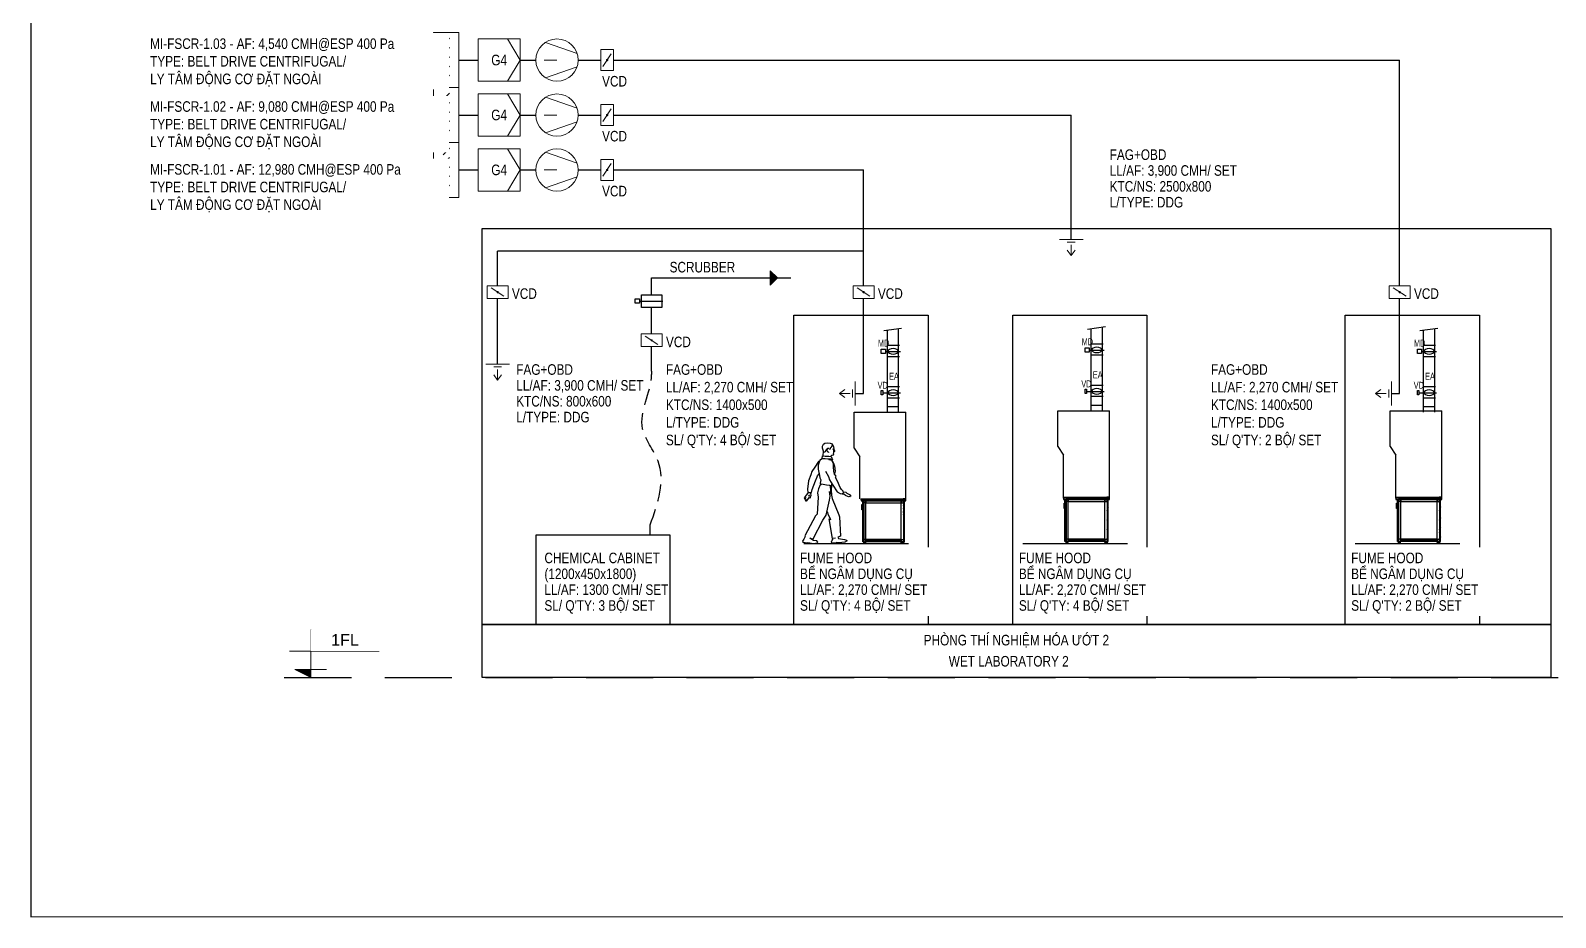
# Model space of a CAD drawing. Header units: millimetres. Extents: x 8 to 677, y 25 to 569.
# Drawn here: x 7.6 to 296.4, y 24.9 to 192.8 of the extents above; entities that cross this region are included whole.
import ezdxf
from ezdxf.enums import TextEntityAlignment as Align

# ---------------------------------------------------------------- set-up
doc = ezdxf.new("R2010")
doc.units = ezdxf.units.MM
for name, pattern in [('DASHED', [19.05, 12.7, -6.35]), ('DASHED2', [9.525, 6.35, -3.175]), ('DOTX2', [12.7, 0, -12.7]), ('HIDDEN', [0.375, 0.25, -0.125])]:
    doc.linetypes.add(name, pattern=pattern)
for name, color, linetype, lineweight in [('2DL_SYM_i', 41, 'Continuous', 18), ('KI-HIEU-1', 151, 'Continuous', 9), ('LU_AB_SYM', 7, 'Continuous', 9)]:
    doc.layers.add(name, color=color, linetype=linetype, lineweight=lineweight)
for name, color, linetype in [('EAD', 6, 'Continuous'), ('ME-M.AC-Symbol', 7, 'Continuous'), ('TKS- AC', 6, 'Continuous'), ('TKS-WW', 2, 'Continuous')]:
    doc.layers.add(name, color=color, linetype=linetype)
doc.styles.add('Arial', font='arial.ttf', dxfattribs={"width": 0.8, "height": 2})
doc.styles.add('Arial_5', font='arial.ttf', dxfattribs={"width": 0.8, "height": 125})
doc.styles.add('CP_ATTR', font='ROMANS.SHX')
doc.styles.add('PITSIMP8', font='pitsimp8')
doc.styles.add('Seas-Arial', font='arial.ttf')
doc.styles.add('TA1', font='arial.ttf')

# ---------------------------------------------------------------- blocks, each defined once
blk = doc.blocks.new('*U9')
for p, q in [((0, 0), (0, 900)), ((-400, 500), (1300, 500)), ((-500, 0), (500, 0)), ((0, 0), (-300, 150)), ((-300, 150), (300, 150))]:
    blk.add_line(p, q)
blk.add_solid([(0, 0), (-300, 150), (0, 150)])
at = {"color": 7, "style": 'TA1', "flags": 8}
blk.add_attdef('%%P0.000', text='', height=220, dxfattribs=at).set_placement((650, 600), align=Align.CENTER)
at = {"linetype": 'DOTX2', "ltscale": 10000}
blk.add_wipeout([(1300, 500), (1300, 900), (0, 900), (0, 500)], dxfattribs=at)
blk = doc.blocks.new('G4')
at = {"layer": '2DL_SYM_i'}
blk.add_lwpolyline([(-4, -4), (4, -4), (4, 4), (-4, 4)], close=True, dxfattribs=at)
blk.add_wipeout([(-4, 4), (4, 4), (4, -4), (-4, -4)]).dxf.layer = '2DL_SYM_i'
for p, q in [((3.96, 0), (1.56, 4)), ((4, 0), (1.6, -4))]:
    blk.add_line(p, q, dxfattribs=at)
at = {"layer": '2DL_SYM_i', "insert": (0, 0), "char_height": 2, "width": 3.0733, "attachment_point": 5, "style": 'Arial', "bg_fill": 2}
blk.add_mtext('G4', dxfattribs=at)
at = {"layer": '2DL_SYM_i'}
blk.add_lwpolyline([(-4, 4), (4, 4), (4, -4), (-4, -4)], close=True, dxfattribs=at)
blk = doc.blocks.new('2DLSD077')
at = {"color": 7, "true_color": 0xffffff}
blk.add_wipeout([(-1, 1), (1, 1), (1, -1), (-1, -1)], dxfattribs=at)
for p, q in [((0.948, 0.318), (-0.543, 0.84)), ((-0.6, 0), (0, 0)), ((0.948, -0.318), (-0.543, -0.84))]:
    blk.add_line(p, q)
blk.add_circle((0, 0), 1)
at = {"linetype": 'ByBlock', "style": 'CP_ATTR', "flags": 9}
for tag, p in [('NAME', (-0.184, -0.036)), ('NUMBER', (-0.184, -0.037)), ('GROUP', (-0.184, -0.037)), ('ARTICLE', (-0.184, -0.037)), ('PRODUCT-TYPE', (-0.184, -0.037)), ('ORDER-NO', (-0.184, -0.037)), ('PRODUCER', (-0.184, -0.038)), ('TEMPERATURE', (-0.183, -0.036)), ('CHARACTER', (-0.183, -0.037)), ('POWER', (-0.183, -0.037)), ('FLOW', (-0.183, -0.037)), ('OTHER', (-0.183, -0.037)), ('VOLTAGE', (-0.183, -0.038)), ('DN', (-0.182, -0.037)), ('PN', (-0.182, -0.037))]:
    blk.add_attdef(tag, text='', height=0.0001, dxfattribs=at).set_placement(p, align=Align.MIDDLE_LEFT)
blk = doc.blocks.new('2DLSD031')
blk.add_wipeout([(-0.6, 1), (0.6, 1), (0.6, -1), (-0.6, -1)])
blk.add_hatch(color=256).paths.add_polyline_path([(0.06, 0), (0.06, 0.02), (0.06, 0.03), (0.05, 0.05), (0.03, 0.06), (0.02, 0.06), (0, 0.06), (-0.02, 0.06), (-0.03, 0.06), (-0.05, 0.05), (-0.06, 0.03), (-0.06, 0.02), (-0.06, 0), (-0.06, -0.02), (-0.06, -0.03), (-0.05, -0.05), (-0.03, -0.06), (-0.02, -0.06), (0, -0.06), (0.02, -0.06), (0.03, -0.06), (0.05, -0.05), (0.06, -0.03), (0.06, -0.02)])
blk.add_line((-0.4, -0.6), (0.4, 0.6))
blk.add_lwpolyline([(-0.6, 1), (0.6, 1), (0.6, -1), (-0.6, -1), (-0.6, 1)])
blk.add_lwpolyline([(0.06, 0), (0.06, 0.02), (0.06, 0.03), (0.05, 0.05), (0.03, 0.06), (0.02, 0.06), (0, 0.06), (-0.02, 0.06), (-0.03, 0.06), (-0.05, 0.05), (-0.06, 0.03), (-0.06, 0.02), (-0.06, 0), (-0.06, -0.02), (-0.06, -0.03), (-0.05, -0.05), (-0.03, -0.06), (-0.02, -0.06), (0, -0.06), (0.02, -0.06), (0.03, -0.06), (0.05, -0.05), (0.06, -0.03), (0.06, -0.02)], close=True)
blk = doc.blocks.new('Louver')
blk.add_wipeout([(-0.6, 1.3), (-0.6, -1.3), (0.6, -1.3), (0.6, 1.3)])
for p, q in [((-0.15625, 1.03125), (0.15625, 0.71875)), ((-0.15625, 0.59375), (0.15625, 0.28125)), ((-0.15625, 0.15625), (0.15625, -0.15625)), ((-0.15625, -0.28125), (0.15625, -0.59375)), ((-0.15625, -0.71875), (0.15625, -1.03125))]:
    blk.add_line(p, q)
blk.add_lwpolyline([(-0.6, 1.3), (0.6, 1.3), (0.6, -1.3), (-0.6, -1.3), (-0.6, 1.3)])
blk = doc.blocks.new('A$7E981D122834A2')
at = {"layer": 'ME-M.AC-Symbol'}
blk.add_line((13.73, 42.54), (14.04, 42.61), dxfattribs=at)
for points in [[(9.37, 39.42), (9.5, 41.62), (9.27, 42), (8.96, 42.94), (9.06, 43.84), (9.42, 44.76), (10.06, 45.16), (11.18, 45.32), (12.48, 45.27), (13.4, 44.93), (13.53, 44.65), (13.79, 44.27), (14.09, 43.48), (14.19, 42.77), (14.04, 42.48), (14.5, 41.64), (14.5, 41.39), (14.07, 41.21)], [(10.95, 42.61), (10.54, 41.95), (10.26, 41.26), (9.93, 41.03), (9.52, 40.93)], [(11.95, 42.74), (11.64, 42.82), (11.26, 42.77), (11.1, 42.46), (11, 42.03), (11.23, 41.62), (11.49, 41.29), (11.82, 41.11), (12.07, 41.21)], [(13.45, 44.63), (13.33, 43.94), (12.97, 43.28), (12.51, 42.97), (12.48, 42.54), (12.2, 42.54), (12.05, 42.66)], [(13.84, 42.43), (14.02, 42.36), (14.09, 41.85), (14.02, 41.06), (14.04, 40.8), (13.94, 40.42), (14.14, 40.01), (13.94, 39.7), (13.22, 39.6), (12.82, 39.22)], [(7.71, 37), (7.13, 36.79), (5.52, 34.19), (4.12, 32.34), (3.63, 30.77), (2.68, 28.01), (2.14, 24.21), (2.35, 22.77), (4.08, 22.69), (4.33, 24.05), (5.77, 28.05), (6.64, 29.78), (6.76, 30.28), (7.46, 31.27)], [(8.79, 37.99), (7.79, 37.29), (7.38, 36.13), (7.05, 35.14), (7.09, 33.41), (7.67, 30.48), (7.88, 29.33), (8.33, 28.54), (7.96, 27.02), (8.25, 26.24), (8.54, 26.61), (10.85, 26.24), (12.29, 26.11), (12.75, 25.74), (13.28, 26.28), (13.32, 26.57)], [(10.44, 32.38), (11.72, 29.95), (12.21, 28.42), (13.74, 26.07), (15.72, 23.02), (17.16, 22.24), (18.03, 22.11), (18.61, 22.61), (18.44, 23.35), (17.7, 24.05), (17.08, 25.04), (15.8, 27.88), (14.89, 29.58), (15.26, 30.11), (14.52, 31.02), (14.23, 32.38), (14.03, 34.23), (14.03, 35.72), (13.28, 37.24), (11.92, 37.62)], [(13.28, 37.62), (14.07, 36.09), (14.48, 34.77), (14.73, 32.5), (14.56, 31.18)], [(7.99, 26.22), (7.16, 24.36), (6.82, 22.5), (7.09, 20.65), (6.54, 12.8), (5.85, 12.11), (0.9, 2.89), (1.17, 2.62), (0.48, 1.45), (-0.07, 0.55), (0, 0), (2.27, -0.28), (2.27, -0.07), (4.96, -0.48), (6.75, -0.28), (6.96, 0.07), (6.41, 0.62), (4.89, 0.89), (3.31, 1.93), (4.75, 1.58), (9.16, 10.12), (10.75, 12.32), (12.19, 19.2), (12.47, 20.99), (12.19, 23.19)], [(2.45, 22.78), (2.45, 22.62), (2.14, 22.29), (1.58, 21.57), (0.68, 20.26), (0.79, 19.99), (0.94, 19.99), (1.47, 20.48), (0.94, 19.58), (1.09, 19.39), (1.39, 19.54), (1.17, 19.05), (1.43, 18.9), (1.88, 19.58), (1.77, 18.98), (1.92, 18.94), (3.12, 20.56), (3.2, 20.26), (3.39, 20.14), (3.54, 20.48), (3.65, 20.97), (3.88, 21.5), (3.73, 22.17), (3.8, 22.62)], [(3.16, 20.82), (3.07, 21.17), (2.82, 21.65)], [(12.54, 21.47), (12.81, 23.54), (12.74, 25.67)], [(13.16, 25.95), (12.95, 23.95), (13.09, 21.54), (13.5, 19.96), (16.53, 12.59), (16.74, 11.56), (17.22, 2.82), (15.98, 2.27), (16.32, 1.79), (19.08, 1.24), (20.04, 1.03), (20.25, 0.69), (19.29, 0.07), (16.53, -0.21), (15.29, -0.07), (15.22, -0.34), (13.29, -0.34), (13.16, 0.28), (13.43, 0.96), (13.91, 1.65)], [(18.67, 23.04), (19.61, 22.89), (20.18, 22.47), (21.68, 21.65), (21.72, 21.46), (21.91, 21.12), (21.83, 20.93), (21.61, 20.93), (21.49, 20.78), (21.15, 20.86), (20.93, 20.67), (19.5, 21.38), (18.82, 21.95), (18.33, 21.95), (18.14, 22.06)], [(14.95, 1.93), (13.57, 1.79), (12.12, 10.74), (12.88, 10.46), (11.71, 12.39), (11.37, 13.97)]]:
    blk.add_lwpolyline(points, dxfattribs=at)
blk.add_lwpolyline([(9.04, 39.4), (10.21, 39.32), (11.84, 39.22), (12.97, 39.12), (13.66, 37.56), (12.76, 37.87), (11.44, 37.89), (10.19, 37.99), (8.83, 38.07)], close=True, dxfattribs=at)
blk = doc.blocks.new('CPLS_391')
for p, q in [((0.45, 0), (-0.45, 0)), ((0.15, -0.1), (-0.15, -0.1)), ((0, -0.6), (-0.15, -0.4)), ((0, -0.2), (0, -0.6)), ((0, -0.6), (0.15, -0.4))]:
    blk.add_line(p, q)
at = {"linetype": 'ByBlock', "style": 'CP_ATTR', "flags": 9}
for tag, p in [('NAME', (-0.092, -0.018)), ('GROUP', (-0.092, -0.018)), ('NUMBER', (-0.092, -0.019)), ('PRODUCER', (-0.092, -0.018)), ('ARTICLE', (-0.092, -0.018)), ('CHARACTER', (-0.092, -0.018)), ('PN', (-0.092, -0.018)), ('TEMPERATURE', (-0.092, -0.018)), ('FLOW', (-0.092, -0.018)), ('VOLTAGE', (-0.092, -0.019)), ('WEIGHT', (-0.092, -0.018)), ('OTHER', (-0.092, -0.018)), ('PRODUCT-TYPE', (-0.092, -0.019)), ('ORDER-NO', (-0.092, -0.019)), ('POWER', (-0.092, -0.019)), ('DN', (-0.091, -0.019))]:
    blk.add_attdef(tag, text='', height=0.00005, dxfattribs=at).set_placement(p, align=Align.MIDDLE_LEFT)
blk = doc.blocks.new('2DLU_232')
for p, q in [((-2, 2), (-2, -2)), ((-2, 2), (0, 0)), ((0, 0), (-2, -2))]:
    blk.add_line(p, q)
for points in [[(-2, -2), (0, 0), (-2, 2), (-2, -2)], [(-2, 2), (-2, -2), (-2, 2), (0, 0)]]:
    blk.add_solid(points)
at = {"linetype": 'ByBlock', "style": 'PITSIMP8', "flags": 9}
for tag, p in [('SPANNUNG/FREQUENZ', (-1.71, 0.26)), ('BEZEICHNUNG', (-1.71, 0.56)), ('RAUM/GRUPPE', (-1.71, 0.54)), ('VOLUMENSTROM', (-1.71, 0.42)), ('DRUCK/-STUFE', (-1.71, 0.4)), ('POS.NR.G-LV', (-1.71, 0.52)), ('ANSCHLUSS', (-1.71, 0.38)), ('TEMPERATUR', (-1.71, 0.32)), ('SCHUTZART', (-1.71, 0.28)), ('FABRIKAT', (-1.71, 0.5)), ('KENNUNG', (-1.71, 0.46)), ('LEISTUNG', (-1.71, 0.44)), ('GROESSE', (-1.71, 0.36)), ('DREHZAHL', (-1.71, 0.3)), ('GEWICHT', (-1.71, 0.24)), ('TYP', (-1.71, 0.48)), ('DN', (-1.71, 0.34)), ('FREI', (-1.71, 0.22)), ('FREI', (-1.71, 0.2)), ('FREI', (-1.71, 0.18))]:
    blk.add_attdef(tag, text='', height=0.01, dxfattribs=at).set_placement(p, align=Align.MIDDLE)

msp = doc.modelspace()

# ---------------------------------------------------------------- hatches: boundary and pattern name
for points in [[(165.46, 103.99), (164.93, 103.99), (164.93, 104.18), (165.46, 104.18)], [(164.93, 103.8), (173.38, 103.8), (173.38, 103.99), (164.93, 103.99)], [(172.85, 103.99), (173.38, 103.99), (173.38, 104.18), (172.85, 104.18)], [(203.24, 104.46), (203.24, 104.26), (203.78, 104.26), (203.78, 104.46)], [(203.24, 104.06), (211.96, 104.06), (211.96, 104.26), (203.24, 104.26)], [(211.42, 104.46), (211.42, 104.26), (211.96, 104.26), (211.96, 104.46)], [(266.18, 104.46), (266.18, 104.26), (266.73, 104.26), (266.73, 104.46)], [(266.18, 104.06), (274.91, 104.06), (274.91, 104.26), (266.18, 104.26)], [(274.36, 104.46), (274.36, 104.26), (274.91, 104.26), (274.91, 104.46)]]:
    msp.add_hatch(color=256).paths.add_polyline_path(points)
h = msp.add_hatch()
h.set_pattern_fill('DOTS', color=256, scale=0.032719, style=0)
h.set_pattern_definition([(0, (-1111.08086, 717.53094), (0.0259709641, 0.0519419282), [0, -0.0519419282])])
h.paths.add_polyline_path([(204.14, 104.06), (203.71, 104.06), (203.71, 103.63), (204.14, 103.63)])
h.paths.add_polyline_path([(211.5, 104.06), (211.06, 104.06), (211.06, 103.63), (211.5, 103.63)])
h = msp.add_hatch()
h.set_pattern_fill('DOTS', color=256, scale=0.032719, style=0)
h.set_pattern_definition([(0, (-1048.1377, 717.53093), (0.0259709641, 0.0519419282), [0, -0.0519419282])])
h.paths.add_polyline_path([(267.09, 104.06), (266.65, 104.06), (266.65, 103.63), (267.09, 103.63)])
h.paths.add_polyline_path([(274.44, 104.06), (274, 104.06), (274, 103.63), (274.44, 103.63)])
h = msp.add_hatch()
h.set_pattern_fill('DOTS', color=256, scale=0.031681, style=0)
h.set_pattern_definition([(0, (-1107.67616, 697.796884), (0.0251467182, 0.0502934364), [0, -0.0502934364])])
h.paths.add_polyline_path([(165.81, 103.8), (165.39, 103.8), (165.39, 103.38), (165.81, 103.38)])
h.paths.add_polyline_path([(172.93, 103.8), (172.5, 103.8), (172.5, 103.38), (172.93, 103.38)])

# ---------------------------------------------------------------- linework, layer by layer
at = {"color": 3}
for p, q in [((88.74, 187.22), (103.3, 187.22)), ((117.99, 187.22), (266.9, 187.22)), ((266.9, 124.11), (266.9, 187.22)), ((88.74, 176.82), (103.3, 176.82)), ((117.99, 176.82), (204.7, 176.82)), ((204.7, 153.25), (204.7, 176.82)), ((88.74, 166.42), (103.3, 166.42)), ((117.99, 166.42), (165.37, 166.46)), ((165.37, 124.11), (165.37, 166.46))]:
    msp.add_line(p, q, dxfattribs=at)
for p, q in [((163.56, 113.76), (163.56, 120.54)), ((163.56, 120.54), (173.38, 120.54)), ((173.38, 104.18), (173.38, 120.54)), ((202.15, 114.04), (202.15, 120.82)), ((202.15, 120.82), (211.96, 120.82)), ((211.96, 104.46), (211.96, 120.82)), ((265.09, 114.04), (265.09, 120.82)), ((265.09, 120.82), (274.91, 120.82)), ((274.91, 104.46), (274.91, 120.82)), ((163.56, 113.76), (164.65, 112.12)), ((202.15, 114.04), (203.24, 112.4)), ((265.09, 114.04), (266.18, 112.4)), ((164.65, 104.18), (164.65, 112.12)), ((203.24, 104.46), (203.24, 112.4)), ((266.18, 104.46), (266.18, 112.4)), ((165.46, 104.18), (172.85, 104.18)), ((203.78, 104.46), (211.42, 104.46)), ((266.73, 104.46), (274.36, 104.46))]:
    msp.add_line(p, q)
at = {"color": 1, "linetype": 'DASHED', "lineweight": -3}
msp.add_lwpolyline([(7.68, 569, 0.2, 0.2, 0), (675.32, 569, 0.2, 0.2, 0), (675.32, 25, 0.2, 0.2, 0), (7.68, 25, 0.2, 0.2, 0)], format="xyseb", close=True, dxfattribs=at)
at = {"color": 3}
for points in [[(165.37, 151.03), (96.06, 151.03)], [(163.8, 124.11), (165.37, 124.11)], [(265.33, 124.11), (266.9, 124.11)]]:
    msp.add_lwpolyline(points, dxfattribs=at)
at = {"color": 8, "linetype": 'DASHED'}
for points in [[(169.2, 136), (172.58, 136.5)], [(207.78, 136.27), (211.17, 136.77)], [(270.73, 136), (274.11, 136.5)], [(55.65, 70.35), (627.57, 70.35)]]:
    msp.add_lwpolyline(points, dxfattribs=at)
for points in [[(165.46, 103.99), (164.93, 103.99), (164.93, 104.18), (165.46, 104.18)], [(164.93, 103.8), (173.38, 103.8), (173.38, 103.99), (164.93, 103.99)], [(172.85, 103.99), (173.38, 103.99), (173.38, 104.18), (172.85, 104.18)], [(203.78, 104.26), (203.24, 104.26), (203.24, 104.46), (203.78, 104.46)], [(203.24, 104.06), (211.96, 104.06), (211.96, 104.26), (203.24, 104.26)], [(204.14, 103.63), (203.71, 103.63), (203.71, 104.06), (204.14, 104.06)], [(204.14, 103.63), (211.06, 103.63), (211.06, 104.06), (204.14, 104.06)], [(211.06, 103.63), (211.5, 103.63), (211.5, 104.06), (211.06, 104.06)], [(211.42, 104.26), (211.96, 104.26), (211.96, 104.46), (211.42, 104.46)], [(266.73, 104.26), (266.18, 104.26), (266.18, 104.46), (266.73, 104.46)], [(266.18, 104.06), (274.91, 104.06), (274.91, 104.26), (266.18, 104.26)], [(267.09, 103.63), (266.65, 103.63), (266.65, 104.06), (267.09, 104.06)], [(267.09, 103.63), (274, 103.63), (274, 104.06), (267.09, 104.06)], [(274, 103.63), (274.44, 103.63), (274.44, 104.06), (274, 104.06)], [(274.36, 104.26), (274.91, 104.26), (274.91, 104.46), (274.36, 104.46)], [(165.2, 103.08), (165.2, 102.1), (165.04, 102.1), (165.04, 103.08)], [(165.81, 103.38), (165.39, 103.38), (165.39, 103.8), (165.81, 103.8)], [(165.81, 103.38), (172.5, 103.38), (172.5, 103.8), (165.81, 103.8)], [(172.5, 103.38), (172.93, 103.38), (172.93, 103.8), (172.5, 103.8)], [(203.51, 103.32), (203.51, 102.31), (203.35, 102.31), (203.35, 103.32)], [(266.46, 103.32), (266.46, 102.31), (266.29, 102.31), (266.29, 103.32)], [(93.1, 80.35), (295.53, 80.35), (295.53, 70.35), (93.1, 70.35)]]:
    msp.add_lwpolyline(points, close=True)
at = {"layer": 'EAD', "color": 3}
msp.add_line((96.06, 129.64), (96.06, 151.03), dxfattribs=at)
at = {"layer": 'EAD', "color": 8}
for points in [[(152.17, 138.9), (177.6, 138.9), (177.6, 80.35), (152.17, 80.35)], [(193.62, 138.9), (219.04, 138.9), (219.04, 80.35), (193.62, 80.35)], [(256.56, 138.9), (281.99, 138.9), (281.99, 80.35), (256.56, 80.35)]]:
    msp.add_lwpolyline(points, close=True, dxfattribs=at)
at = {"layer": 'EAD'}
msp.add_lwpolyline([(124.95, 97.33), (124.95, 99.21)], dxfattribs=at)
at = {"layer": 'TKS- AC'}
for p, q in [((169.89, 121.61), (169.89, 136.1)), ((172.01, 121.61), (172.01, 136.42)), ((208.48, 121.87), (208.48, 136.37)), ((210.59, 121.87), (210.59, 136.68)), ((271.42, 121.61), (271.42, 136.1)), ((273.53, 121.61), (273.53, 136.42)), ((169.76, 133.23), (172.15, 133.23)), ((208.35, 133.5), (210.73, 133.5)), ((271.29, 133.23), (273.68, 133.23)), ((169.51, 132.07), (172.33, 132.07)), ((169.76, 131.12), (172.15, 131.12)), ((208.09, 132.33), (210.91, 132.33)), ((208.35, 131.39), (210.73, 131.39)), ((271.04, 132.07), (273.86, 132.07)), ((271.29, 131.12), (273.68, 131.12)), ((169.03, 124.25), (172.33, 124.25)), ((169.76, 125.41), (172.15, 125.41)), ((207.61, 124.51), (210.91, 124.51)), ((208.35, 125.68), (210.73, 125.68)), ((270.56, 124.25), (273.86, 124.25)), ((271.29, 125.41), (273.68, 125.41)), ((169.76, 123.3), (172.15, 123.3)), ((169.89, 120.55), (169.89, 121.61)), ((169.89, 121.61), (172.01, 121.61)), ((172.01, 120.55), (172.01, 121.61)), ((208.35, 123.57), (210.73, 123.57)), ((208.48, 120.82), (208.48, 121.87)), ((208.48, 121.87), (210.59, 121.87)), ((210.59, 120.82), (210.59, 121.87)), ((271.29, 123.3), (273.68, 123.3)), ((271.42, 120.55), (271.42, 121.61)), ((271.42, 121.61), (273.53, 121.61)), ((273.53, 120.55), (273.53, 121.61))]:
    msp.add_line(p, q, dxfattribs=at)
for points in [[(168.72, 132.48), (169.51, 132.48), (169.51, 131.65), (168.72, 131.65)], [(207.31, 132.75), (208.09, 132.75), (208.09, 131.92), (207.31, 131.92)], [(270.25, 132.48), (271.04, 132.48), (271.04, 131.65), (270.25, 131.65)], [(168.72, 124.66), (169.03, 124.66), (169.03, 123.83), (168.72, 123.83)], [(207.31, 124.92), (207.61, 124.92), (207.61, 124.1), (207.31, 124.1)], [(270.25, 124.66), (270.56, 124.66), (270.56, 123.83), (270.25, 123.83)]]:
    msp.add_lwpolyline(points, close=True, dxfattribs=at)
at = {"layer": 'TKS-WW', "color": 7, "linetype": 'HIDDEN'}
msp.add_lwpolyline([(173.38, 104.18), (173.38, 120.02)], dxfattribs=at)
at = {"layer": 'TKS-WW', "color": 8, "extrusion": (0, 0, -1)}
for centre in [(170.95, 132.08), (209.54, 132.35), (272.48, 132.08), (170.95, 124.26), (209.54, 124.52), (272.48, 124.26)]:
    msp.add_ellipse(centre, major_axis=(0.97, 0), ratio=0.530721, dxfattribs=at)

# ---------------------------------------------------------------- block references
at = {"layer": '2DL_SYM_i', "xscale": -5, "yscale": 5, "zscale": 5}
for p in [(204.7, 153.25), (96.06, 129.64)]:
    msp.add_blockref('CPLS_391', p, dxfattribs=at)
at = {"layer": '2DL_SYM_i', "xscale": -5, "yscale": 5, "zscale": 5, "rotation": 270}
for p in [(163.8, 124.11), (265.33, 124.11)]:
    msp.add_blockref('CPLS_391', p, dxfattribs=at)
at = {"layer": 'LU_AB_SYM', "linetype": 'ByBlock', "xscale": -0.6856920001737308, "yscale": 0.6856920000500395, "zscale": 0.685692, "rotation": 180}
msp.add_blockref('2DLU_232', (149.04, 145.98), dxfattribs=at)

# ---------------------------------------------------------------- texts
at = {"color": 3, "style": 'Arial', "width": 0.8}
for p in [(118.2, 184.22), (118.2, 173.82), (118.2, 163.42)]:
    msp.add_text('VCD', height=2, dxfattribs=at).set_placement(p, align=Align.TOP_CENTER)
at = {"style": 'Arial', "width": 0.8}
for s, p in [('SCRUBBER', (134.84, 149.02)), ('VCD', (101.13, 144.01)), ('VCD', (170.44, 144.01)), ('VCD', (271.97, 144.01)), ('VCD', (130.3, 134.87))]:
    msp.add_text(s, height=2, dxfattribs=at).set_placement(p, align=Align.TOP_CENTER)
at = {"style": 'Arial_5', "width": 0.6}
for s, p in [('MD', (168.08, 133.64)), ('MD', (206.67, 133.91)), ('MD', (269.61, 133.64)), ('EA', (170.2, 127.37)), ('EA', (208.79, 127.64)), ('EA', (271.73, 127.37)), ('VD', (168.03, 125.66)), ('VD', (206.61, 125.93)), ('VD', (269.56, 125.66))]:
    msp.add_text(s, height=1.32, dxfattribs=at).set_placement(p, align=Align.MIDDLE_LEFT)
at = {"linetype": 'ByBlock', "style": 'Seas-Arial', "width": 0.8}
for s, p in [('PHÒNG THÍ NGHIỆM HÓA ƯỚT 2', (194.31, 77.41)), ('WET LABORATORY 2', (192.86, 73.41))]:
    msp.add_text(s, height=2, dxfattribs=at).set_placement(p, align=Align.MIDDLE_CENTER)
at = {"char_height": 2, "attachment_point": 1, "style": 'Arial'}
for s, heights, insert in [("FAG+OBD\\PLL/AF: 2,270 CMH/ SET\\PKTC/NS: 1400x500\\PL/TYPE: DDG\\PSL/ Q'TY: 4 BỘ/ SET", [23.76], (127.93, 129.64)), ("FAG+OBD\\PLL/AF: 2,270 CMH/ SET\\PKTC/NS: 1400x500\\PL/TYPE: DDG\\PSL/ Q'TY: 2 BỘ/ SET", [17.72], (231.16, 129.64))]:
    msp.add_mtext_dynamic_manual_height_columns(s, width=31.3098, gutter_width=202.1, heights=heights, dxfattribs=dict(at, insert=insert))

# ---------------------------------------------------------------- next in the draw order: block references
for p in [(96.34, 187.22), (96.34, 176.82), (96.34, 166.42)]:
    msp.add_blockref('G4', p)
at = {"layer": '2DL_SYM_i', "xscale": -4, "yscale": 4, "zscale": 4, "rotation": 180}
for p in [(107.3, 187.22), (107.3, 176.82), (107.3, 166.42)]:
    msp.add_blockref('2DLSD077', p, dxfattribs=at)
at = {"layer": '2DL_SYM_i', "xscale": -4, "yscale": 4, "zscale": 4}
msp.add_blockref('Louver', (86.34, 166.42), dxfattribs=at)
at = {"layer": 'KI-HIEU-1', "xscale": 0.01, "yscale": 0.01, "zscale": 0.01}
msp.add_blockref('*U9', (60.65, 70.35), dxfattribs=at).add_auto_attribs({'%%P0.000': '1FL'})

# ---------------------------------------------------------------- next in the draw order: texts
at = {"ltscale": 0.5, "char_height": 2, "attachment_point": 1, "line_spacing_factor": 0.9, "style": 'Arial', "bg_fill": 2}
for s, insert, width in [('FAG+OBD\\PLL/AF: 3,900 CMH/ SET\\PKTC/NS: 2500x800\\PL/TYPE: DDG', (211.98, 170.32), 26.1654), ("FUME HOOD \\PBỂ NGÂM DỤNG CỤ\\PLL/AF: 2,270 CMH/ SET\\PSL/ Q'TY: 4 BỘ/ SET", (153.33, 93.97), 27.415), ("FUME HOOD \\PBỂ NGÂM DỤNG CỤ\\PLL/AF: 2,270 CMH/ SET\\PSL/ Q'TY: 4 BỘ/ SET", (194.78, 93.97), 27.415), ("FUME HOOD \\PBỂ NGÂM DỤNG CỤ\\PLL/AF: 2,270 CMH/ SET\\PSL/ Q'TY: 2 BỘ/ SET", (257.72, 93.97), 27.415)]:
    msp.add_mtext(s, dxfattribs=dict(at, insert=insert, width=width))

# ---------------------------------------------------------------- next in the draw order: hatches: boundary and pattern name
h = msp.add_hatch()
h.set_pattern_fill('ANSI33', color=256, scale=0.021813, style=0)
h.set_pattern_definition([(45, (-1217.81221, 738.48015), (-0.097942639, 0.097942639), []), (45, (-1217.71427, 738.48015), (-0.097942639, 0.097942639), [0.069255904, -0.034627952])])
h.paths.add_polyline_path([(203.51, 96.06), (203.71, 96.06), (203.71, 104.04), (203.51, 104.04)])
h = msp.add_hatch()
h.set_pattern_fill('ANSI33', color=256, scale=0.021813, style=0)
h.set_pattern_definition([(135, (1633.01634, 738.48015), (0.097942639, 0.097942639), []), (135, (1632.9184, 738.48015), (0.097942639, 0.097942639), [0.069255904, -0.034627952])])
h.paths.add_polyline_path([(211.69, 96.06), (211.5, 96.06), (211.5, 104.04), (211.69, 104.04)])
h = msp.add_hatch()
h.set_pattern_fill('ANSI33', color=256, scale=0.021813, style=0)
h.set_pattern_definition([(45, (-1154.86905, 738.48015), (-0.097942639, 0.097942639), []), (45, (-1154.77111, 738.48015), (-0.097942639, 0.097942639), [0.069255904, -0.034627952])])
h.paths.add_polyline_path([(266.46, 96.06), (266.65, 96.06), (266.65, 104.04), (266.46, 104.04)])
h = msp.add_hatch()
h.set_pattern_fill('ANSI33', color=256, scale=0.021813, style=0)
h.set_pattern_definition([(135, (1695.9595, 738.48015), (0.097942639, 0.097942639), []), (135, (1695.86155, 738.48015), (0.097942639, 0.097942639), [0.069255904, -0.034627952])])
h.paths.add_polyline_path([(274.64, 96.06), (274.44, 96.06), (274.44, 104.04), (274.64, 104.04)])
h = msp.add_hatch()
h.set_pattern_fill('ANSI33', color=256, scale=0.021121, style=0)
h.set_pattern_definition([(45, (-1211.02016, 718.08123), (-0.094834213, 0.094834213), []), (45, (-1210.92533, 718.08123), (-0.094834213, 0.094834213), [0.067057915, -0.033528958])])
h.paths.add_polyline_path([(165.2, 96.05), (165.39, 96.05), (165.39, 103.78), (165.2, 103.78)])
h = msp.add_hatch()
h.set_pattern_fill('ANSI33', color=256, scale=0.021121, style=0)
h.set_pattern_definition([(135, (1549.33105, 718.08123), (0.094834213, 0.094834213), []), (135, (1549.23621, 718.08123), (0.094834213, 0.094834213), [0.067057915, -0.033528958])])
h.paths.add_polyline_path([(173.12, 96.05), (172.93, 96.05), (172.93, 103.78), (173.12, 103.78)])
h = msp.add_hatch(color=256)
h.paths.add_polyline_path([(165.8, 95.88), (165.38, 95.88), (165.38, 95.71), (165.8, 95.71)])
h.paths.add_polyline_path([(165.66, 96.05), (165.52, 96.05), (165.52, 95.88), (165.66, 95.88)])
h = msp.add_hatch()
h.set_pattern_fill('DOTS', color=256, scale=0.031681, style=0)
h.set_pattern_definition([(0, (-1107.67616, 697.775764), (0.0251467182, 0.0502934364), [0, -0.0502934364])])
h.paths.add_polyline_path([(165.81, 96.47), (165.39, 96.47), (165.39, 96.05), (165.81, 96.05)])
h.paths.add_polyline_path([(172.93, 96.47), (172.5, 96.47), (172.5, 96.28), (172.5, 96.05), (172.93, 96.05)])
h = msp.add_hatch()
h.set_pattern_fill('ANSI33', color=256, scale=0.021121, style=0)
h.set_pattern_definition([(45, (-1107.67616, 697.77576), (-0.094834213, 0.094834213), []), (45, (-1107.58133, 697.77576), (-0.094834213, 0.094834213), [0.067057915, -0.033528958])])
h.paths.add_polyline_path([(172.5, 96.28), (172.5, 96.47), (167.64, 96.47), (167.6, 96.28)])
h.paths.add_polyline_path([(165.81, 96.47), (165.81, 96.28), (167.6, 96.28), (167.64, 96.47)])
h = msp.add_hatch(color=256)
h.paths.add_polyline_path([(172.51, 95.88), (172.93, 95.88), (172.93, 95.73), (172.51, 95.73)])
h.paths.add_polyline_path([(172.65, 96.05), (172.79, 96.05), (172.79, 95.88), (172.65, 95.88)])
h = msp.add_hatch(color=256)
h.paths.add_polyline_path([(204.14, 95.88), (203.7, 95.88), (203.7, 95.71), (204.14, 95.71)])
h.paths.add_polyline_path([(203.99, 96.06), (203.84, 96.06), (203.84, 95.88), (203.99, 95.88)])
h = msp.add_hatch()
h.set_pattern_fill('DOTS', color=256, scale=0.032719, style=0)
h.set_pattern_definition([(0, (-1111.08086, 717.50913), (0.0259709641, 0.0519419282), [0, -0.0519419282])])
h.paths.add_polyline_path([(204.14, 96.5), (203.71, 96.5), (203.71, 96.06), (204.14, 96.06)])
h.paths.add_polyline_path([(211.5, 96.5), (211.06, 96.5), (211.06, 96.3), (211.06, 96.06), (211.5, 96.06)])
h = msp.add_hatch()
h.set_pattern_fill('ANSI33', color=256, scale=0.021813, style=0)
h.set_pattern_definition([(45, (-1111.08086, 717.50913), (-0.097942639, 0.097942639), []), (45, (-1110.98292, 717.50913), (-0.097942639, 0.097942639), [0.069255904, -0.034627952])])
h.paths.add_polyline_path([(211.06, 96.3), (211.06, 96.5), (206.04, 96.5), (205.99, 96.3)])
h.paths.add_polyline_path([(204.14, 96.5), (204.14, 96.3), (205.99, 96.3), (206.04, 96.5)])
h = msp.add_hatch(color=256)
h.paths.add_polyline_path([(211.06, 95.88), (211.5, 95.88), (211.5, 95.73), (211.06, 95.73)])
h.paths.add_polyline_path([(211.21, 96.06), (211.36, 96.06), (211.36, 95.88), (211.21, 95.88)])
h = msp.add_hatch(color=256)
h.paths.add_polyline_path([(267.08, 95.88), (266.64, 95.88), (266.64, 95.71), (267.08, 95.71)])
h.paths.add_polyline_path([(266.94, 96.06), (266.79, 96.06), (266.79, 95.88), (266.94, 95.88)])
h = msp.add_hatch()
h.set_pattern_fill('DOTS', color=256, scale=0.032719, style=0)
h.set_pattern_definition([(0, (-1048.1377, 717.50912), (0.0259709641, 0.0519419282), [0, -0.0519419282])])
h.paths.add_polyline_path([(267.09, 96.5), (266.65, 96.5), (266.65, 96.06), (267.09, 96.06)])
h.paths.add_polyline_path([(274.44, 96.5), (274, 96.5), (274, 96.3), (274, 96.06), (274.44, 96.06)])
h = msp.add_hatch()
h.set_pattern_fill('ANSI33', color=256, scale=0.021813, style=0)
h.set_pattern_definition([(45, (-1048.1377, 717.50912), (-0.097942639, 0.097942639), []), (45, (-1048.03976, 717.50912), (-0.097942639, 0.097942639), [0.069255904, -0.034627952])])
h.paths.add_polyline_path([(274, 96.3), (274, 96.5), (268.98, 96.5), (268.94, 96.3)])
h.paths.add_polyline_path([(267.09, 96.5), (267.09, 96.3), (268.94, 96.3), (268.98, 96.5)])
h = msp.add_hatch(color=256)
h.paths.add_polyline_path([(274.01, 95.88), (274.45, 95.88), (274.45, 95.73), (274.01, 95.73)])
h.paths.add_polyline_path([(274.15, 96.06), (274.3, 96.06), (274.3, 95.88), (274.15, 95.88)])

# ---------------------------------------------------------------- next in the draw order: linework, layer by layer
at = {"color": 3}
for p, q in [((111.3, 187.22), (117.99, 187.22)), ((111.3, 176.82), (117.99, 176.82)), ((111.3, 166.42), (117.99, 166.42))]:
    msp.add_line(p, q, dxfattribs=at)
for p, q in [((154.08, 95.73), (173.9, 95.73)), ((195.52, 95.73), (215.35, 95.73)), ((258.47, 95.73), (278.29, 95.73))]:
    msp.add_line(p, q)
for points in [[(93.1, 155.35), (295.53, 155.35), (295.53, 80.35), (93.1, 80.35)], [(203.71, 96.06), (203.51, 96.06), (203.51, 104.06), (203.71, 104.06)], [(203.71, 96.06), (204.14, 96.06), (204.14, 104.06), (203.71, 104.06)], [(211.5, 96.06), (211.06, 96.06), (211.06, 104.06), (211.5, 104.06)], [(211.5, 96.06), (211.69, 96.06), (211.69, 104.06), (211.5, 104.06)], [(266.65, 96.06), (266.46, 96.06), (266.46, 104.06), (266.65, 104.06)], [(266.65, 96.06), (267.09, 96.06), (267.09, 104.06), (266.65, 104.06)], [(274.44, 96.06), (274, 96.06), (274, 104.06), (274.44, 104.06)], [(274.44, 96.06), (274.64, 96.06), (274.64, 104.06), (274.44, 104.06)], [(165.39, 96.05), (165.2, 96.05), (165.2, 103.8), (165.39, 103.8)], [(165.39, 96.05), (165.81, 96.05), (165.81, 103.8), (165.39, 103.8)], [(172.93, 96.05), (172.5, 96.05), (172.5, 103.8), (172.93, 103.8)], [(172.93, 96.05), (173.12, 96.05), (173.12, 103.8), (172.93, 103.8)], [(165.8, 95.88), (165.38, 95.88), (165.38, 95.71), (165.8, 95.71)], [(165.81, 96.47), (165.39, 96.47), (165.39, 96.05), (165.81, 96.05)], [(165.52, 96.05), (165.66, 96.05), (165.66, 95.88), (165.52, 95.88)], [(165.81, 96.47), (172.5, 96.47), (172.5, 96.05), (165.81, 96.05)], [(165.81, 96.28), (172.5, 96.28), (172.5, 96.47), (165.81, 96.47)], [(172.5, 96.47), (172.93, 96.47), (172.93, 96.05), (172.5, 96.05)], [(172.51, 95.88), (172.93, 95.88), (172.93, 95.73), (172.51, 95.73)], [(172.79, 96.05), (172.65, 96.05), (172.65, 95.88), (172.79, 95.88)], [(204.14, 95.88), (203.7, 95.88), (203.7, 95.71), (204.14, 95.71)], [(204.14, 96.5), (203.71, 96.5), (203.71, 96.06), (204.14, 96.06)], [(203.84, 96.06), (203.99, 96.06), (203.99, 95.88), (203.84, 95.88)], [(204.14, 96.5), (211.06, 96.5), (211.06, 96.06), (204.14, 96.06)], [(204.14, 96.3), (211.06, 96.3), (211.06, 96.5), (204.14, 96.5)], [(211.06, 96.5), (211.5, 96.5), (211.5, 96.06), (211.06, 96.06)], [(211.06, 95.88), (211.5, 95.88), (211.5, 95.73), (211.06, 95.73)], [(211.36, 96.06), (211.21, 96.06), (211.21, 95.88), (211.36, 95.88)], [(267.08, 95.88), (266.64, 95.88), (266.64, 95.71), (267.08, 95.71)], [(267.09, 96.5), (266.65, 96.5), (266.65, 96.06), (267.09, 96.06)], [(266.79, 96.06), (266.94, 96.06), (266.94, 95.88), (266.79, 95.88)], [(267.09, 96.5), (274, 96.5), (274, 96.06), (267.09, 96.06)], [(267.09, 96.3), (274, 96.3), (274, 96.5), (267.09, 96.5)], [(274, 96.5), (274.44, 96.5), (274.44, 96.06), (274, 96.06)], [(274.01, 95.88), (274.45, 95.88), (274.45, 95.73), (274.01, 95.73)], [(274.3, 96.06), (274.15, 96.06), (274.15, 95.88), (274.3, 95.88)]]:
    msp.add_lwpolyline(points, close=True)

# ---------------------------------------------------------------- next in the draw order: block references
at = {"xscale": 0.4151475550244975, "yscale": 0.4151475550244975, "zscale": 0.4151475550244975}
msp.add_blockref('A$7E981D122834A2', (153.84, 95.93), dxfattribs=at)
at = {"layer": '2DL_SYM_i', "xscale": -4, "yscale": 4, "zscale": 4}
msp.add_blockref('Louver', (86.34, 176.82), dxfattribs=at)

# ---------------------------------------------------------------- next in the draw order: texts
at = {"color": 3, "insert": (30.24, 158.42), "char_height": 2, "width": 55.623, "attachment_point": 7, "style": 'Arial', "bg_fill": 2}
msp.add_mtext('MI-FSCR-1.01 - AF: 12,980 CMH@ESP 400 Pa\\PTYPE: BELT DRIVE CENTRIFUGAL/ \\PLY TÂM ĐỘNG CƠ ĐẶT NGOÀI', dxfattribs=at)

# ---------------------------------------------------------------- next in the draw order: block references
at = {"layer": '2DL_SYM_i'}
for name, p, xscale, yscale, zscale in [('Louver', (86.34, 187.22), -4, 4, 4), ('2DLSD031', (116.79, 187.22), 2, 2, 2), ('2DLSD031', (116.79, 176.82), 2, 2, 2), ('2DLSD031', (116.79, 166.42), 2, 2, 2)]:
    msp.add_blockref(name, p, dxfattribs=dict(at, xscale=xscale, yscale=yscale, zscale=zscale))
at = {"layer": '2DL_SYM_i', "xscale": 2, "yscale": 2, "zscale": 2, "rotation": 90}
for p in [(96.06, 143.31), (165.37, 143.31), (266.9, 143.31)]:
    msp.add_blockref('2DLSD031', p, dxfattribs=at)

# ---------------------------------------------------------------- next in the draw order: texts
at = {"color": 3, "insert": (30.24, 170.32), "char_height": 2, "width": 55.623, "attachment_point": 7, "style": 'Arial', "bg_fill": 2}
msp.add_mtext('MI-FSCR-1.02 - AF: 9,080 CMH@ESP 400 Pa\\PTYPE: BELT DRIVE CENTRIFUGAL/ \\PLY TÂM ĐỘNG CƠ ĐẶT NGOÀI', dxfattribs=at)
at = {"ltscale": 0.5, "char_height": 2, "attachment_point": 1, "line_spacing_factor": 0.9, "style": 'Arial', "bg_fill": 2}
for s, insert, width in [('FAG+OBD\\PLL/AF: 3,900 CMH/ SET\\PKTC/NS: 800x600\\PL/TYPE: DDG', (99.58, 129.64), 26.1654), ("CHEMICAL CABINET\\P(1200x450x1800)\\PLL/AF: 1300 CMH/ SET\\PSL/ Q'TY: 3 BỘ/ SET", (104.92, 93.97), 25.5854)]:
    msp.add_mtext(s, dxfattribs=dict(at, insert=insert, width=width))

# ---------------------------------------------------------------- next in the draw order: linework, layer by layer
at = {"layer": 'EAD'}
msp.add_lwpolyline([(125.23, 128.44), (125.23, 143.15)], dxfattribs=at)
msp.add_lwpolyline([(103.38, 97.33), (128.65, 97.33), (128.65, 80.35), (103.38, 80.35)], close=True, dxfattribs=at)
at = {"layer": 'EAD', "color": 8, "linetype": 'DASHED2', "ltscale": 0.5}
msp.add_spline([(124.95, 99.21), (126.44, 111.3), (123.52, 117.44), (125.23, 127.67), (125.23, 128.44)], degree=3, dxfattribs=at)

# ---------------------------------------------------------------- next in the draw order: texts
at = {"color": 3, "insert": (30.24, 182.22), "char_height": 2, "width": 55.623, "attachment_point": 7, "style": 'Arial', "bg_fill": 2}
msp.add_mtext('MI-FSCR-1.03 - AF: 4,540 CMH@ESP 400 Pa\\PTYPE: BELT DRIVE CENTRIFUGAL/ \\PLY TÂM ĐỘNG CƠ ĐẶT NGOÀI', dxfattribs=at)

# ---------------------------------------------------------------- next in the draw order: block references
at = {"layer": '2DL_SYM_i', "xscale": 2, "yscale": 2, "zscale": 2, "rotation": 90}
msp.add_blockref('2DLSD031', (125.23, 134.17), dxfattribs=at)

# ---------------------------------------------------------------- next in the draw order: wipeouts: each hides what was drawn before it
msp.add_wipeout([(123.3, 140.41), (123.3, 142.81), (127.15, 142.81), (127.15, 140.41)])

# ---------------------------------------------------------------- next in the draw order: linework, layer by layer
msp.add_line((122.94, 141.61), (127.34, 141.61))
msp.add_lwpolyline([(122.13, 142.03), (122.94, 142.03), (122.94, 141.18), (122.13, 141.18)], close=True)
msp.add_lwpolyline([(123.3, 140.41), (123.3, 142.81), (127.15, 142.81), (127.15, 140.41), (123.3, 140.41)])
at = {"layer": 'EAD'}
msp.add_lwpolyline([(125.23, 143.15), (125.23, 145.98), (151.56, 145.98)], dxfattribs=at)

doc.saveas('drawing.dxf')
